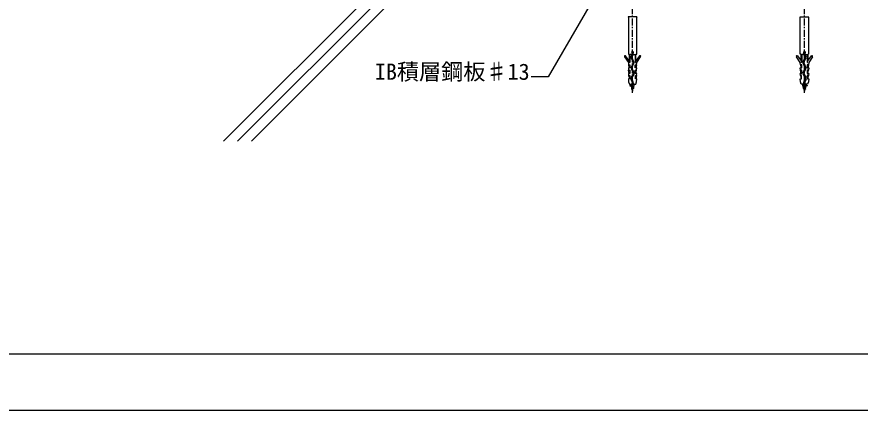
# Model space of a CAD drawing. Units: millimetres on the paper, enlarged 4 times. Extents: x -840 to 5880, y -594 to 4158.
# Drawn here: x 394 to 2793, y -594 to 525 of the extents above; entities that cross this region are included whole.
import ezdxf
from ezdxf.enums import TextEntityAlignment as Align

# ---------------------------------------------------------------- set-up
doc = ezdxf.new("R2010")
doc.units = ezdxf.units.MM
doc.header["$LTSCALE"] = 4
doc.linetypes.add('CHAIN1', pattern=[8, 5, -1, 1, -1])
for name, color, linetype in [('0-5_中心線', 1, 'CHAIN1'), ('0-7_図面枠', 7, 'Continuous'), ('0-9_寸法線', 7, 'Continuous'), ('0-A_文字', 7, 'Continuous'), ('0-F_躯体', 7, 'Continuous'), ('1-0_輪郭線', 2, 'Continuous'), ('1-2_部材(ﾋﾞｽ類)', 7, 'Continuous')]:
    doc.layers.add(name, color=color, linetype=linetype)
doc.styles.add('MS Gothic', font='')
doc.styles.get('MS Gothic').set_extended_font_data('MS Gothic')

msp = doc.modelspace()

# ---------------------------------------------------------------- linework, layer by layer
at = {"layer": '0-5_中心線'}
for p, q in [((2145.691, 308.614), (2145.691, 568.886)), ((2634.702, 308.614), (2634.702, 568.886))]:
    msp.add_line(p, q, dxfattribs=at)
at = {"layer": '0-7_図面枠'}
msp.add_lwpolyline([(5880, -594), (5880, 4158), (-840, 4158), (-840, -594)], close=True, dxfattribs=at)
at = {"layer": '0-9_寸法線'}
for p, q in [((2034.123, 577.553), (1905.216, 354.281)), ((1905.216, 354.281), (1857.216, 354.281))]:
    msp.add_line(p, q, dxfattribs=at)
at = {"layer": '0-F_躯体'}
for p, q in [((1541.81, 730.886), (981.99, 171.066)), ((1581.408, 730.886), (1021.588, 171.066)), ((1621.006, 730.886), (1061.186, 171.066))]:
    msp.add_line(p, q, dxfattribs=at)
at = {"layer": '1-0_輪郭線'}
msp.add_lwpolyline([(5720, 3998), (-680, 3998), (-680, -434), (5720, -434)], close=True, dxfattribs=at)
at = {"layer": '1-2_部材(ﾋﾞｽ類)'}
for p, q in [((2157.691, 524.826), (2133.691, 524.826)), ((2622.702, 524.826), (2646.702, 524.826)), ((2144.033, 416.771), (2141.756, 411.075)), ((2144.202, 416.831), (2141.881, 411.029)), ((2144.221, 410.09), (2146.505, 415.802)), ((2149.309, 396.958), (2144.238, 408.769)), ((2144.297, 421.177), (2144.297, 418.014)), ((2144.345, 410.041), (2146.667, 415.845)), ((2149.43, 397.012), (2144.36, 408.821)), ((2144.43, 421.254), (2144.43, 418.014)), ((2146.952, 418.014), (2146.952, 421.254)), ((2147.084, 418.014), (2147.084, 421.177)), ((2630.963, 397.012), (2636.033, 408.821)), ((2631.084, 396.958), (2636.155, 408.769)), ((2633.308, 418.014), (2633.308, 421.177)), ((2633.441, 418.014), (2633.441, 421.254)), ((2636.048, 410.041), (2633.726, 415.845)), ((2636.172, 410.09), (2633.887, 415.802)), ((2635.963, 421.254), (2635.963, 418.014)), ((2636.095, 421.177), (2636.095, 418.014)), ((2636.191, 416.831), (2638.512, 411.029)), ((2636.36, 416.771), (2638.637, 411.075)), ((2136.972, 398.872), (2136.181, 399.908)), ((2147.269, 394.141), (2141.797, 381.347)), ((2141.85, 407.607), (2147.242, 395.977)), ((2147.391, 394.089), (2141.919, 381.295)), ((2141.97, 407.663), (2147.362, 396.033)), ((2143.839, 380.465), (2149.323, 393.13)), ((2143.961, 380.412), (2149.444, 393.077)), ((2154.41, 398.872), (2155.201, 399.908)), ((2625.983, 398.872), (2625.192, 399.908)), ((2636.432, 380.412), (2630.948, 393.077)), ((2636.554, 380.465), (2631.07, 393.13)), ((2633.002, 394.089), (2638.474, 381.295)), ((2638.423, 407.663), (2633.031, 396.033)), ((2633.124, 394.141), (2638.596, 381.347)), ((2638.543, 407.607), (2633.151, 395.977)), ((2643.421, 398.872), (2644.212, 399.908)), ((2147.196, 363.293), (2141.006, 351.602)), ((2147.31, 363.224), (2141.123, 351.54)), ((2141.829, 377.828), (2147.344, 365.57)), ((2141.95, 377.883), (2147.464, 365.627)), ((2143.336, 350.431), (2149.682, 362.304)), ((2143.453, 350.368), (2149.799, 362.242)), ((2149.656, 366.858), (2143.865, 378.913)), ((2149.794, 366.884), (2143.985, 378.971)), ((2636.94, 350.368), (2630.594, 362.242)), ((2630.599, 366.884), (2636.408, 378.971)), ((2637.057, 350.431), (2630.711, 362.304)), ((2630.737, 366.858), (2636.527, 378.913)), ((2638.443, 377.883), (2632.929, 365.627)), ((2638.564, 377.828), (2633.049, 365.57)), ((2633.083, 363.224), (2639.27, 351.54)), ((2633.197, 363.293), (2639.387, 351.602)), ((2141.008, 347.003), (2143.91, 341.534)), ((2141.125, 347.065), (2144.027, 341.596)), ((2146.272, 342.862), (2143.362, 348.131)), ((2146.388, 342.926), (2143.478, 348.196)), ((2144.399, 340.103), (2144.266, 340.103)), ((2144.266, 340.103), (2144.345, 333.293)), ((2147.116, 340.103), (2146.983, 340.103)), ((2147.037, 333.293), (2147.116, 340.103)), ((2633.277, 340.103), (2633.41, 340.103)), ((2633.356, 333.293), (2633.277, 340.103)), ((2634.005, 342.926), (2636.915, 348.196)), ((2634.121, 342.862), (2637.031, 348.131)), ((2635.994, 340.103), (2636.127, 340.103)), ((2636.127, 340.103), (2636.048, 333.293)), ((2639.268, 347.065), (2636.366, 341.596)), ((2639.385, 347.003), (2636.483, 341.534)), ((2150.383, 333.293), (2138.341, 329.088)), ((2149.238, 333.293), (2138.341, 329.488)), ((2140.519, 333.293), (2140.863, 332.009)), ((2150.863, 333.293), (2142.024, 327.674)), ((2149.484, 322.187), (2142.925, 319.9)), ((2149.484, 321.787), (2142.925, 319.5)), ((2148.225, 323.446), (2143.858, 320.833)), ((2147.585, 321.057), (2144.363, 318.948)), ((2629.53, 333.293), (2638.368, 327.674)), ((2630.01, 333.293), (2642.052, 329.088)), ((2630.909, 322.187), (2637.468, 319.9)), ((2630.909, 321.787), (2637.468, 319.5)), ((2631.155, 333.293), (2642.052, 329.488)), ((2632.168, 323.446), (2636.535, 320.833)), ((2632.808, 321.057), (2636.03, 318.948)), ((2639.874, 333.293), (2639.53, 332.009))]:
    msp.add_line(p, q, dxfattribs=at)
for points in [[(2133.763, 524.494), (2133.763, 419.146), (2133.834, 419.146), (2134.118, 419.003), (2134.403, 419.003), (2134.687, 418.861), (2135.52, 418.675)], [(2155.861, 418.675), (2156.695, 418.861), (2156.979, 419.003), (2157.264, 419.003), (2157.548, 419.146), (2157.619, 419.146), (2157.619, 524.494)], [(2624.531, 418.675), (2623.698, 418.861), (2623.414, 419.003), (2623.129, 419.003), (2622.845, 419.146), (2622.774, 419.146), (2622.774, 524.494)], [(2646.63, 524.494), (2646.63, 419.146), (2646.559, 419.146), (2646.275, 419.003), (2645.99, 419.003), (2645.706, 418.861), (2644.872, 418.675)], [(2122.698, 411.639), (2133.691, 394.848), (2134.047, 388.448), (2138.313, 388.448), (2138.313, 379.559), (2133.691, 379.559), (2134.047, 373.088), (2138.1, 373.088), (2137.815, 364.271), (2133.691, 364.271), (2134.047, 357.799), (2137.531, 357.799), (2137.247, 348.911), (2133.691, 348.911), (2134.123, 340.349), (2136.691, 333.293), (2154.691, 333.293), (2157.259, 340.349), (2157.691, 348.911), (2154.135, 348.911), (2153.851, 357.799), (2157.335, 357.799), (2157.691, 364.271), (2153.566, 364.271), (2153.282, 373.088), (2157.335, 373.088), (2157.691, 379.559), (2153.069, 379.559), (2153.069, 388.448), (2157.335, 388.448), (2157.691, 394.848), (2168.684, 411.639)], [(2136.181, 417.866), (2136.181, 399.908), (2125.589, 413.77)], [(2144.297, 418.297), (2138.314, 418.297), (2138.314, 394.848), (2137.247, 394.848), (2137.247, 397.86)], [(2147.084, 418.297), (2153.068, 418.297), (2153.068, 394.848), (2154.135, 394.848), (2154.135, 397.86)], [(2165.793, 413.77), (2155.201, 399.908), (2155.201, 417.866)], [(2657.695, 411.639), (2646.702, 394.848), (2646.346, 388.448), (2642.08, 388.448), (2642.08, 379.559), (2646.702, 379.559), (2646.346, 373.088), (2642.293, 373.088), (2642.577, 364.271), (2646.702, 364.271), (2646.346, 357.799), (2642.862, 357.799), (2643.146, 348.911), (2646.702, 348.911), (2646.27, 340.349), (2643.702, 333.293), (2625.702, 333.293), (2623.134, 340.349), (2622.702, 348.911), (2626.258, 348.911), (2626.542, 357.799), (2623.058, 357.799), (2622.702, 364.271), (2626.826, 364.271), (2627.111, 373.088), (2623.058, 373.088), (2622.702, 379.559), (2627.324, 379.559), (2627.324, 388.448), (2623.058, 388.448), (2622.702, 394.848), (2611.709, 411.639)], [(2614.6, 413.77), (2625.192, 399.908), (2625.192, 417.866)], [(2633.308, 418.297), (2627.325, 418.297), (2627.325, 394.848), (2626.258, 394.848), (2626.258, 397.86)], [(2636.095, 418.297), (2642.079, 418.297), (2642.079, 394.848), (2643.146, 394.848), (2643.146, 397.86)], [(2644.212, 417.866), (2644.212, 399.908), (2654.804, 413.77)], [(2134.047, 388.448), (2134.047, 387.453), (2135.255, 384.395), (2135.398, 379.559)], [(2157.335, 388.448), (2157.335, 387.453), (2156.126, 384.395), (2155.984, 379.559)], [(2623.058, 388.448), (2623.058, 387.453), (2624.266, 384.395), (2624.409, 379.559)], [(2646.346, 388.448), (2646.346, 387.453), (2645.138, 384.395), (2644.995, 379.559)], [(2135.611, 364.271), (2135.54, 369.106), (2134.047, 372.306), (2134.047, 373.088)], [(2155.771, 364.271), (2155.842, 369.106), (2157.335, 372.306), (2157.335, 373.088)], [(2624.622, 364.271), (2624.551, 369.106), (2623.058, 372.306), (2623.058, 373.088)], [(2644.782, 364.271), (2644.853, 369.106), (2646.346, 372.306), (2646.346, 373.088)], [(2134.047, 357.799), (2134.047, 357.088), (2135.824, 353.746), (2135.895, 348.911)], [(2144.399, 333.293), (2144.399, 337.201), (2146.983, 337.201), (2146.983, 333.293)], [(2157.335, 357.799), (2157.335, 357.088), (2155.558, 353.746), (2155.486, 348.911)], [(2623.058, 357.799), (2623.058, 357.088), (2624.835, 353.746), (2624.906, 348.911)], [(2635.994, 333.293), (2635.994, 337.201), (2633.41, 337.201), (2633.41, 333.293)], [(2646.346, 357.799), (2646.346, 357.088), (2644.569, 353.746), (2644.497, 348.911)], [(2142.549, 333.293), (2140.863, 332.009), (2138.341, 329.488), (2138.341, 329.088), (2142.024, 327.674), (2143.858, 320.833), (2142.925, 319.9), (2142.925, 319.5), (2144.363, 318.948), (2145.691, 313.99), (2147.585, 321.057), (2149.484, 321.787), (2149.484, 322.187), (2148.225, 323.446), (2150.863, 333.293)], [(2637.844, 333.293), (2639.53, 332.009), (2642.052, 329.488), (2642.052, 329.088), (2638.368, 327.674), (2636.535, 320.833), (2637.468, 319.9), (2637.468, 319.5), (2636.03, 318.948), (2634.702, 313.99), (2632.808, 321.057), (2630.909, 321.787), (2630.909, 322.187), (2632.168, 323.446), (2629.53, 333.293)]]:
    msp.add_lwpolyline(points, dxfattribs=at)
for centre, radius, start, end in [((2132.963, 524.494), 0.8, 0, 45), ((2158.419, 524.494), 0.8, 135, 180), ((2621.974, 524.494), 0.8, 0, 45), ((2647.43, 524.494), 0.8, 135, 180), ((2124.162, 412.679), 1.796, 37.38183, 215.39037), ((2135.354, 417.866), 0.827, 360, 78.37519), ((2145.823, 409.449), 4.38, 158.2146, 204.87271), ((2145.823, 409.449), 4.247, 158.17187, 204.87271), ((2145.691, 423.529), 2.734, 300.64443, 239.35557), ((2145.691, 423.529), 2.601, 298.99242, 241.00758), ((2141.245, 418.014), 3.052, 335.97512, 0), ((2145.823, 409.449), 1.725, 158.20137, 203.23665), ((2141.245, 418.014), 3.185, 338.19323, 0), ((2145.823, 409.449), 1.593, 158.19323, 203.23665), ((2141.245, 418.014), 5.707, 337.19074, 360), ((2141.245, 418.014), 5.839, 338.19323, 0), ((2156.028, 417.866), 0.827, 101.62481, 180), ((2167.22, 412.679), 1.796, 324.60963, 142.61817), ((2613.173, 412.679), 1.796, 37.38183, 215.39037), ((2624.365, 417.866), 0.827, 0, 78.37519), ((2634.702, 423.529), 2.734, 300.64443, 239.35557), ((2634.702, 423.529), 2.601, 298.99242, 241.00758), ((2639.148, 418.014), 5.839, 180, 201.80677), ((2639.148, 418.014), 5.707, 180, 202.80926), ((2639.148, 418.014), 3.185, 180, 201.80677), ((2634.57, 409.449), 1.593, 336.76335, 21.80677), ((2639.148, 418.014), 3.052, 180, 204.02488), ((2634.57, 409.449), 1.725, 336.76335, 21.79863), ((2634.57, 409.449), 4.247, 335.12729, 21.82813), ((2634.57, 409.449), 4.38, 335.12729, 21.7854), ((2645.039, 417.866), 0.827, 101.62481, 180), ((2656.231, 412.679), 1.796, 324.60963, 142.61817), ((2135.247, 397.86), 2, 0, 30.42714), ((2145.195, 395.028), 2.256, 336.84042, 24.87271), ((2145.195, 395.028), 2.389, 336.84042, 24.87271), ((2144.938, 395.028), 4.778, 336.58818, 23.8287), ((2144.938, 395.028), 4.91, 336.58818, 23.8287), ((2156.135, 397.86), 2, 149.57286, 180), ((2624.258, 397.86), 2, 0, 30.42714), ((2635.455, 395.028), 4.91, 156.1713, 203.41182), ((2635.455, 395.028), 4.778, 156.1713, 203.41182), ((2635.198, 395.028), 2.389, 155.12729, 203.15958), ((2635.198, 395.028), 2.256, 155.12729, 203.15958), ((2645.146, 397.86), 2, 149.57286, 180), ((2145.823, 379.625), 4.38, 156.84042, 204.22194), ((2145.823, 379.625), 4.247, 156.84042, 204.22194), ((2145.54, 379.718), 1.858, 156.27812, 205.66734), ((2145.54, 379.718), 1.725, 156.27812, 205.66734), ((2145.328, 364.558), 2.256, 325.90086, 26.66039), ((2145.328, 364.558), 2.389, 326.07565, 26.59167), ((2145.469, 364.558), 4.778, 331.85925, 28.78795), ((2145.469, 364.558), 4.91, 331.85949, 28.27499), ((2634.924, 364.558), 4.91, 151.72501, 208.14051), ((2634.924, 364.558), 4.778, 151.21205, 208.14075), ((2635.065, 364.558), 2.389, 153.40833, 213.92435), ((2635.065, 364.558), 2.256, 153.33961, 214.09914), ((2634.853, 379.718), 1.725, 334.33266, 23.72188), ((2634.853, 379.718), 1.858, 334.33266, 23.72188), ((2634.57, 379.625), 4.247, 335.77806, 23.15958), ((2634.57, 379.625), 4.38, 335.77806, 23.15958), ((2145.345, 349.305), 4.91, 152.09899, 207.95156), ((2145.345, 349.305), 4.778, 152.09899, 207.95156), ((2145.443, 349.305), 2.389, 151.87656, 209.41932), ((2145.443, 349.305), 2.256, 151.87656, 209.43109), ((2141.214, 340.103), 3.052, 0, 27.95156), ((2141.214, 340.103), 3.185, 0, 27.95156), ((2141.277, 340.103), 5.707, 0, 28.91197), ((2141.277, 340.103), 5.839, 0, 28.91198), ((2639.116, 340.103), 5.839, 151.08802, 180), ((2639.116, 340.103), 5.707, 151.08803, 180), ((2639.179, 340.103), 3.185, 152.04844, 180), ((2639.179, 340.103), 3.052, 152.04844, 180), ((2634.95, 349.305), 2.256, 330.56891, 28.12344), ((2634.95, 349.305), 2.389, 330.58068, 28.12344), ((2635.048, 349.305), 4.778, 332.04844, 27.90101), ((2635.048, 349.305), 4.91, 332.04844, 27.90101)]:
    msp.add_arc(centre, radius, start, end, dxfattribs=at)

# ---------------------------------------------------------------- texts
at = {"layer": '0-A_文字', "style": 'MS Gothic'}
msp.add_text('IB積層鋼板♯13', height=46.18, dxfattribs=at).set_placement((1412.414, 332.105), align=Align.BOTTOM_LEFT)

doc.saveas('drawing.dxf')
